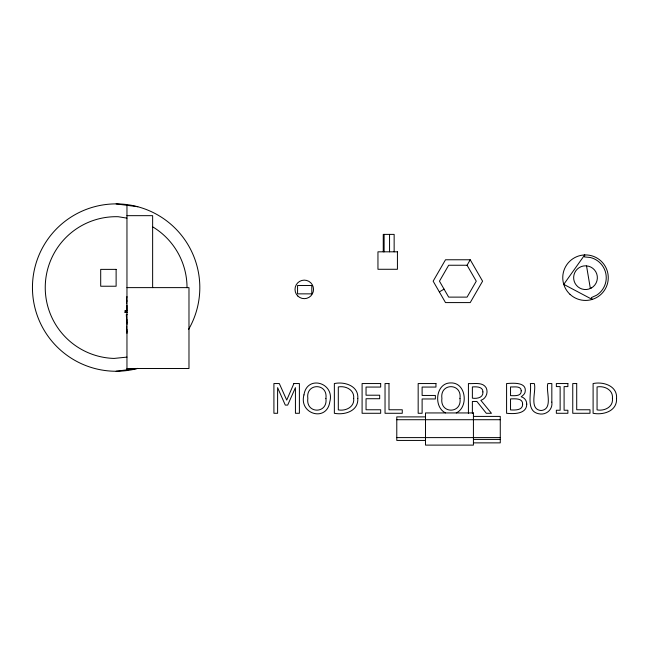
<?xml version="1.0" encoding="UTF-8"?>
<svg xmlns="http://www.w3.org/2000/svg" width="649" height="649" viewBox="0 0 649 649"><rect width="100%" height="100%" fill="white"/><g stroke="black" fill="none" stroke-linecap="round" stroke-linejoin="round"><path stroke-width="0.97" d="M467.069 265.246L476.269 281.179L467.069 297.12L448.67 297.12L439.462 281.179L448.67 265.246L467.069 265.246L470.225 259.77L482.588 281.179L470.225 302.588L445.506 302.588L433.143 281.179L445.506 259.77L470.225 259.77M439.324 291.888L444.062 289.154M456.271 412.91C468.781 407.15 466.193 382.504 450.933 382.926C435.73 382.512 433.118 407.028 445.498 412.886M116.13 371.252L137.791 368.405A83.68 83.68 0 0 1 32.45 287.572A83.68 83.68 0 0 1 137.791 206.739A83.68 83.68 0 0 1 188.599 329.416M126.961 357.112L114.046 358.426A70.879 70.879 0 0 1 45.276 285.487A70.879 70.879 0 0 1 118.215 216.717L126.961 218.137M126.961 215.663L152.637 215.663L152.637 287.621M126.961 287.621L188.981 287.621L188.981 368.502L126.961 368.502M126.961 296.609L126.604 298.889M126.961 301.339L126.604 299.14M126.961 305.379L126.961 309.111M126.961 309.711L126.961 310.198M125.184 310.668L126.961 310.644M125.184 311.131L126.961 311.131M125.184 312.015L126.961 312.015M125.184 312.372L126.961 312.372M125.184 312.396L126.961 312.396M126.961 314.376L126.368 314.376L126.368 316.525M126.368 314.83L126.961 314.83M126.961 319.462L126.961 319.892M126.961 320.525L126.961 322.529M126.961 322.861L126.961 324.37M126.961 329.432L126.961 331.436M126.961 331.793L126.961 333.302M473.421 416.407L500.265 416.407L500.265 442.869L473.421 442.869M425.501 416.893L396.782 416.893L396.782 440.428L425.501 440.428M396.782 419.716L500.265 419.716M396.782 437.604L500.265 437.604M473.421 439.422L500.265 439.422M116.13 203.891L137.791 206.739M152.637 226.931L153.367 227.255A70.879 70.879 0 0 1 187.017 287.718M586.542 265.952L590.339 288.416M472.375 413.283L472.375 401.463L476.893 401.463L486.312 413.283L491.447 413.283L480.86 400.344C486.044 398.762 488.519 392.45 486.125 387.704C482.41 381.709 474.192 384.054 468.424 383.551L468.424 413.283M394.146 251.82L394.146 234.386L383.259 234.386L383.259 251.82M389.554 234.386L389.554 251.82M384.111 234.386L384.111 251.82M126.961 205.319L126.961 369.825M126.604 301.598L126.604 303.797M126.604 316.736L126.604 319.016M126.604 325.993L126.604 328.994M125.184 310.644L125.184 312.485M551.828 402.096C553.029 409.641 545.841 415.611 538.621 413.729C525.155 411.068 531.969 392.272 530.322 383.551L534.281 383.551C536.666 390.706 528.513 409.454 541.071 410.525C553.638 409.43 545.517 390.739 547.878 383.551L551.828 383.551L551.828 402.096M325.912 398.421C328.102 414.046 305.655 414.03 307.837 398.421C305.606 382.74 328.134 382.772 325.912 398.421M459.979 398.421C462.169 414.046 439.722 414.03 441.904 398.421C439.673 382.74 462.202 382.772 459.979 398.421M303.959 394.9C298.597 414.111 326.78 422.434 329.789 401.861C335.111 382.74 307.001 374.449 303.959 394.9M353.689 398.389C354.711 407.045 345.682 411.296 338.307 409.884L338.307 386.942C345.633 385.571 354.597 389.814 353.689 398.389M612.437 398.389C613.459 407.045 604.438 411.296 597.064 409.884L597.064 386.942C604.381 385.571 613.354 389.814 612.437 398.389M522.64 404.319C522.696 410.501 514.844 410.144 510.536 409.908L510.536 398.924C514.738 398.802 523.021 397.918 522.64 404.319M584.684 254.943L584.498 256.931L590.152 257.466A20.744 20.744 0 0 1 596.528 295.254L591.361 297.615L592.196 299.432L563.762 284.359L584.684 254.943M526.753 404.157C526.663 414.305 513.627 413.981 506.585 413.283L506.585 383.551C512.807 383.129 527.394 381.726 525.073 392.247C524.522 394.292 522.696 395.647 521.179 396.766C524.522 397.594 526.842 400.733 526.753 404.157M357.802 398.445C358.556 411.166 344.578 415.303 334.357 413.283L334.357 383.551C344.562 381.377 358.8 385.847 357.802 398.445M616.55 398.445C617.304 411.166 603.335 415.303 593.105 413.283L593.105 383.551C603.31 381.377 617.548 385.847 616.55 398.445M482.905 391.915C483.473 397.845 476.804 398.859 472.375 398.162L472.375 386.942C476.171 386.682 483.075 386.463 482.905 391.915M521.244 390.82C521.561 396.563 514.284 395.712 510.536 395.63L510.536 386.926C513.984 387.266 521.115 385.465 521.244 390.82M293.9 383.551L286.728 400.1L279.305 383.551L273.91 383.551L273.91 413.283L277.602 413.283L277.602 387.664L285.292 405.098L287.685 405.098L295.433 387.664L295.433 413.283L299.392 413.283L299.392 383.551L293.9 383.551M591.442 287.953L588.578 289.138A11.869 11.869 0 0 1 573.748 279.224A11.869 11.869 0 0 1 585.512 265.814L588.578 266.22A11.869 11.869 0 0 1 591.442 287.953M397.431 251.82L377.953 251.82L377.953 269.278L397.431 269.278L397.431 251.82M116.122 269.376L100.7 269.376L100.7 286.233L116.122 286.233L116.122 269.376M311.804 285.519L297.567 285.519L297.567 293.859L311.804 293.859L311.804 285.519M380.679 383.551L362.093 383.551L362.093 413.283L380.679 413.283L380.679 409.77L366.044 409.77L366.044 398.721L379.681 398.721L379.681 395.209L366.044 395.209L366.044 387.064L380.679 387.064L380.679 383.551M388.986 383.551L385.035 383.551L385.035 413.283L402.266 413.283L402.266 409.77L388.986 409.77L388.986 383.551M435.958 383.551L418.167 383.551L418.167 413.283L422.118 413.283L422.118 398.965L435.374 398.965L435.374 395.452L422.118 395.452L422.118 387.064L435.958 387.064L435.958 383.551M567.883 383.551L556.347 383.551L556.347 386.585L560.136 386.585L560.136 410.249L556.347 410.249L556.347 413.283L567.883 413.283L567.883 410.249L564.095 410.249L564.095 386.585L567.883 386.585L567.883 383.551M576.71 383.551L572.759 383.551L572.759 413.283L589.99 413.283L589.99 409.77L576.71 409.77L576.71 383.551M473.421 412.942L425.501 412.942L425.501 445.109L473.421 445.109L473.421 412.942M570.017 294.346A22.756 22.756 0 0 0 607.691 282.769A22.756 22.756 0 0 0 578.827 255.925A22.756 22.756 0 0 0 570.017 294.346M297.786 296.001A9.256 9.256 0 0 0 313.24 291.709A9.256 9.256 0 0 0 301.793 280.473A9.256 9.256 0 0 0 297.786 296.001"/></g></svg>
